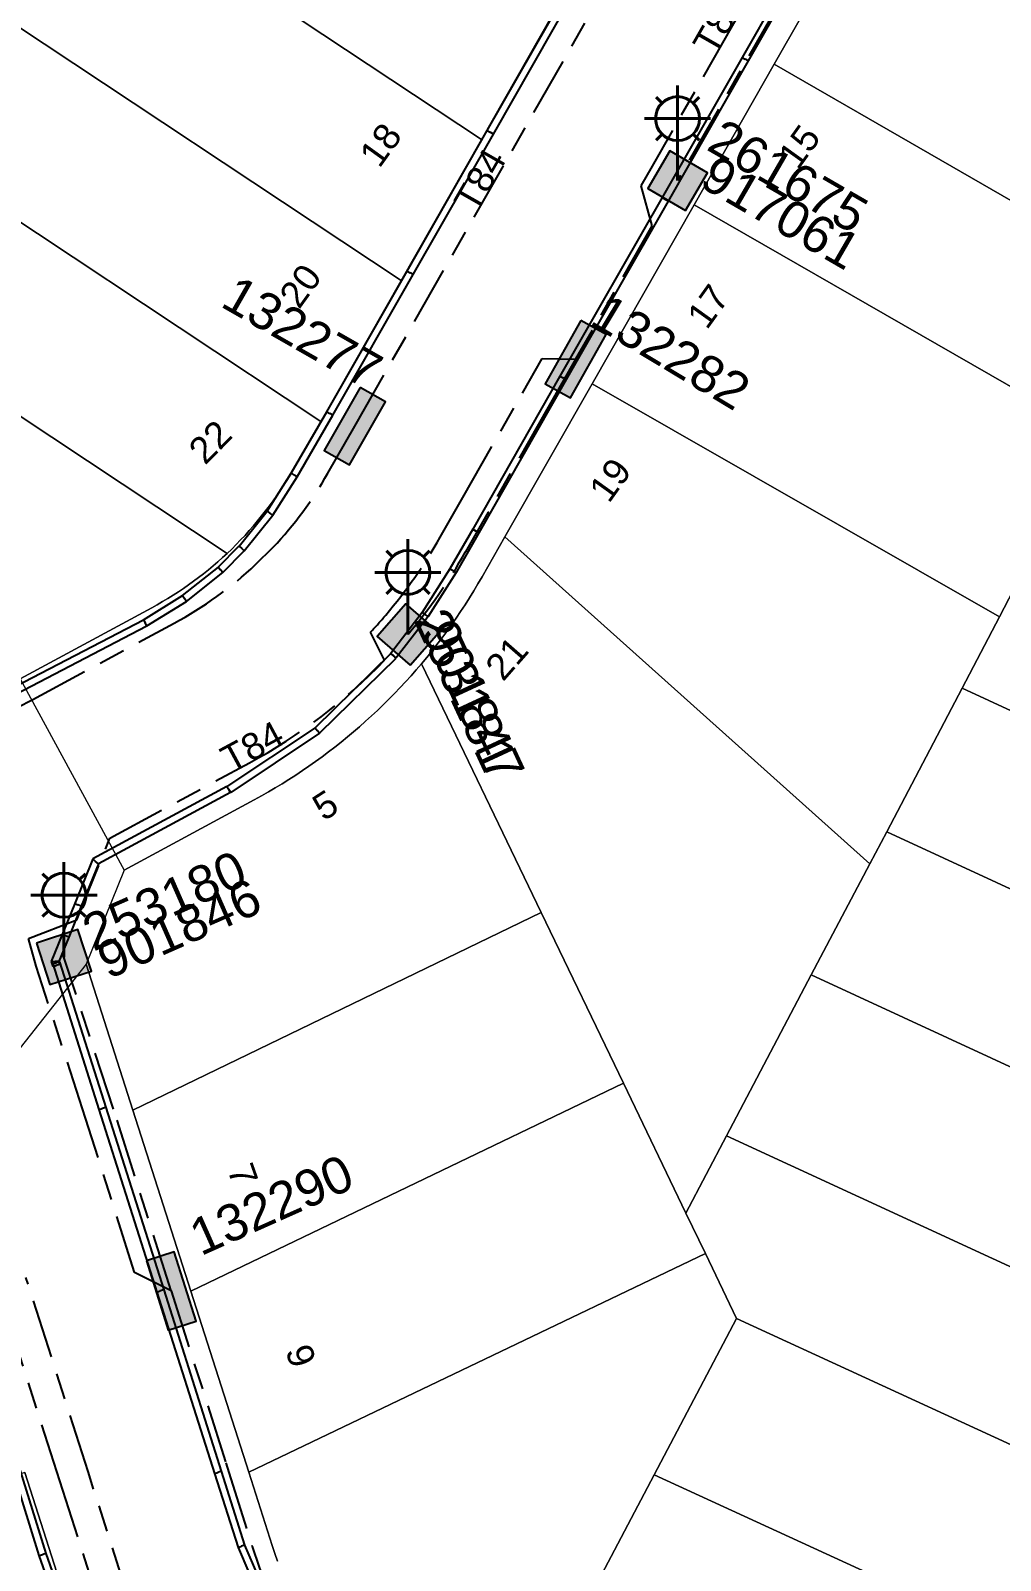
# Model space of a CAD drawing. Header units: metres. Extents: x 299140 to 300955, y 6226202 to 6227439.
# Drawn here: x 299782.6 to 299848.6, y 6226682.9 to 6226787.1 of the extents above; entities that cross this region are included whole.
import ezdxf
from ezdxf.enums import TextEntityAlignment as Align

# ---------------------------------------------------------------- set-up
doc = ezdxf.new("R2010")
doc.units = ezdxf.units.M
doc.linetypes.add('Cable Exist UG', pattern=[8.2, 4, -1.2, 1.8, -1.2])
doc.layers.get('0').update_dxf_attribs({"color": 6})
doc.layers.add('Cadastre Land Parcels_SP_EXT', color=9, linetype='Continuous', lineweight=5)
doc.layers.add('Cadastre Roads_SP_EXT', color=9, linetype='Continuous', lineweight=5)
for name, color, linetype in [('Duct_SP_EXT', 7, 'Continuous'), ('Equip_SP_SL_EXT', 7, 'Continuous'), ('Mains_LV_EXT', 7, 'Continuous'), ('Mains_LV_SL_EXT', 7, 'Continuous'), ('SupportsUG_SP_LV_EXT', 7, 'Continuous'), ('SupportsUG_SP_LV_SL_EXT', 7, 'Continuous')]:
    doc.layers.add(name, color=color, linetype=linetype)
doc.styles.add('COLUMN_LABEL', font='arial.ttf')
doc.styles.add('iecARIAL', font='arial.ttf', dxfattribs={"height": 2})
doc.styles.add('POLE_LABEL', font='arial.ttf')
doc.styles.get("Standard").update_dxf_attribs({"font": 'arial.ttf'})

# ---------------------------------------------------------------- blocks, each defined once
blk = doc.blocks.new('COLUMN_EXT')
blk.add_hatch(color=256).paths.add_polyline_path([(-1.49, 1.48), (-1.49, -1.49), (1.48, -1.49), (1.48, 1.48)])
blk.add_lwpolyline([(-1.49, -1.49), (1.48, -1.49), (1.48, 1.48), (-1.49, 1.48)], close=True)
for tag, height, style, flags, p in [('ASSET_NUM', 2.5, 'COLUMN_LABEL', 8, (2, 2)), ('STRUCTURE_PLANT_NUMBER', 0.2, 'POLE_LABEL', 9, (1.81, 0.03)), ('STREET_CODE', 0.2, 'COLUMN_LABEL', 9, (1.81, -0.2))]:
    blk.add_attdef(tag, text='', height=height, dxfattribs=dict(style=style, flags=flags)).set_placement(p, align=Align.MIDDLE_LEFT)
at = {"flags": 9}
for tag, p in [('COLUMN_TYPE', (1.81, -0.4)), ('OWNED_BY', (1.81, -0.6)), ('STATE', (1.81, -0.8)), ('USAGE', (1.81, -1)), ('STREETNAME', (1.81, -1.6)), ('SUBURB', (1.81, -1.8)), ('LEGEND', (1.81, -1.2)), ('LOCATION', (1.81, -1.4)), ('NOTES', (1.81, -2))]:
    blk.add_attdef(tag, text='', height=0.2, dxfattribs=at).set_placement(p, align=Align.MIDDLE_LEFT)
at = {"flags": 1}
blk.add_attdef('Z', (1.81, -2.35), '', height=0.2, dxfattribs=at)
blk = doc.blocks.new('PILLAR_EXT')
blk.add_hatch(color=256).paths.add_polyline_path([(-2.475, 0.99), (-2.475, -0.99), (2.475, -0.99), (2.475, 0.99)])
blk.add_lwpolyline([(-2.475, -0.99), (2.475, -0.99), (2.475, 0.99), (-2.475, 0.99)], close=True)
at = {"style": 'iecARIAL', "flags": 8}
blk.add_attdef('ASSET_NUM', (1.5, 3.5), '', height=2.5, dxfattribs=at)
for tag, p, flags in [('OWNED_BY', (0, -0.2), 9), ('STATE', (0, -0.4), 9), ('SUPPORT_TYPE', (0, -0.6), 9), ('USAGE', (0, -0.8), 9), ('LEGEND', (0, -1), 9), ('LOCATION', (0, -1.2), 9), ('STREETNAME', (0, -1.8), 9), ('SUBURB', (0, -2), 1), ('NOTES', (0, -1.4), 9), ('PARENT', (0, -1.6), 9)]:
    blk.add_attdef(tag, p, '', height=0.2, dxfattribs=dict(flags=flags))
blk = doc.blocks.new('SL_LANTERN_EXT')
at = {"lineweight": 40}
for p, q in [((0, 1.97), (0, 6.47)), ((-1.46, 5.68), (-1.06, 5.28)), ((1.46, 5.68), (1.06, 5.28)), ((-2.25, 4.22), (2.25, 4.22)), ((-1.46, 2.76), (-1.06, 3.16)), ((1.46, 2.76), (1.06, 3.16)), ((0, 0), (0, 2.72))]:
    blk.add_line(p, q, dxfattribs=at)
blk.add_circle((0, 4.22), 1.5, dxfattribs=at)
at = {"style": 'iecARIAL', "flags": 8}
blk.add_attdef('ASSET_NUM', (1.5, 1.5), '', height=2.5, dxfattribs=at)
for tag, p, height, flags in [('CONSTRUCTED_VOLTAGE', (0.98, -0.65), 0.2, 9), ('CONTROL_TYPE', (0.98, -0.85), 0.2, 9), ('LANTERN_PURPOSE', (0.98, -1.05), 0.2, 9), ('LNUMBER', (2.18, -3.25), 2.5, 8), ('OPERATING_VOLTAGE', (0.98, -1.65), 0.2, 9), ('ORIENTATION', (0.98, -1.85), 0.2, 9), ('OWNED_BY', (0.98, -2.05), 0.2, 9), ('STATE', (0.98, -2.25), 0.2, 9), ('LANTERN_TYPE', (0.98, -1.25), 0.2, 9), ('NO_PHASES', (0.98, -1.45), 0.2, 9), ('USAGE', (0.98, -2.45), 0.2, 9), ('CEXIST', (0.98, -2.65), 0.2, 9), ('CNEW', (0.98, -2.85), 0.2, 9), ('CNUMBER', (0.98, -3.05), 0.2, 9), ('CREMOVE', (0.98, -3.25), 0.2, 9), ('CREPLACE', (0.98, -3.45), 0.2, 9), ('LKINGHEIGHT', (0.98, -3.65), 0.2, 9), ('LBRACKET', (0.98, -3.85), 0.2, 9), ('LBRACKETVOCAB', (0.98, -4.05), 0.2, 9), ('LCATEGORY', (0.98, -4.25), 0.2, 9), ('LCHARGE1', (0.98, -4.45), 0.2, 9), ('LCHARGE1PERCENT', (0.98, -4.65), 0.2, 9), ('LCHARGE2', (0.98, -4.85), 0.2, 9), ('LCHARGE2PERCENT', (0.98, -5.05), 0.2, 9), ('LCHARGE3', (0.98, -5.25), 0.2, 9), ('LCHARGE3PERCENT', (0.98, -5.45), 0.2, 9), ('LEXIST', (0.98, -5.65), 0.2, 9), ('LLAMP', (0.98, -5.85), 0.2, 9), ('LLAMPVOCAB', (0.98, -6.05), 0.2, 9), ('LMAST', (0.98, -6.25), 0.2, 9), ('LMASTVOCAB', (0.98, -6.45), 0.2, 9), ('LNEW', (0.98, -6.65), 0.2, 9), ('LANTNUMBER', (0.98, -6.85), 0.2, 9), ('LOUTREACH', (0.98, -7.25), 0.2, 9), ('LOUTREACHVOCAB', (0.98, -7.45), 0.2, 9), ('LRATECODE', (0.98, -7.65), 0.2, 9), ('LREMOVE', (0.98, -7.85), 0.2, 9), ('LREPLACE', (0.98, -8.05), 0.2, 9), ('LTYPE', (0.98, -8.25), 0.2, 9), ('LTYPEVOCAB', (0.98, -8.45), 0.2, 9), ('STREETNAME', (0.98, -9.25), 0.2, 9), ('SUBURB', (0.98, -9.45), 0.2, 1), ('LEGEND', (0.98, -8.65), 0.2, 9), ('LOCATION', (0.98, -8.85), 0.2, 9), ('NOTES', (0.98, -9.05), 0.2, 9)]:
    blk.add_attdef(tag, p, '', height=height, dxfattribs=dict(flags=flags))

msp = doc.modelspace()

# ---------------------------------------------------------------- linework, layer by layer
at = {"layer": 'Cadastre Land Parcels_SP_EXT', "linetype": 'Continuous'}
for points in [[(299819.73, 6226791), (299792.73, 6226808.69), (299785.49, 6226798.07), (299813.27, 6226779.66), (299819.73, 6226791)], [(299813.27, 6226779.66), (299785.49, 6226798.07), (299779.44, 6226788.86), (299807.8, 6226770.06), (299813.27, 6226779.66)], [(299861.25, 6226771.56), (299865.16, 6226779.05), (299838.67, 6226794.38), (299833.21, 6226784.8), (299860.08, 6226769.31), (299861.25, 6226771.56)], [(299807.8, 6226770.06), (299779.44, 6226788.86), (299773.39, 6226779.65), (299802.33, 6226760.46), (299807.8, 6226770.06)], [(299856.17, 6226761.8), (299860.08, 6226769.31), (299833.21, 6226784.8), (299827.76, 6226775.22), (299855, 6226759.57), (299856.17, 6226761.8)], [(299796.27, 6226751.77), (299796.58, 6226752.08), (299796.88, 6226752.39), (299797.18, 6226752.7), (299797.47, 6226753.03), (299797.75, 6226753.35), (299798.03, 6226753.68), (299798.31, 6226754.02), (299798.58, 6226754.36), (299798.84, 6226754.71), (299799.1, 6226755.06), (299799.35, 6226755.41), (299799.59, 6226755.77), (299799.83, 6226756.13), (299800.06, 6226756.5), (299800.29, 6226756.87), (299800.5, 6226757.25), (299802.33, 6226760.46), (299773.39, 6226779.65), (299767.35, 6226770.44), (299795.96, 6226751.47), (299796.27, 6226751.77)], [(299851.08, 6226752.05), (299855, 6226759.57), (299827.76, 6226775.22), (299820.81, 6226763.03), (299848.54, 6226747.16), (299851.08, 6226752.05)], [(299840.87, 6226732.52), (299846, 6226742.29), (299848.54, 6226747.16), (299820.81, 6226763.03), (299814.86, 6226752.59), (299839.71, 6226730.33), (299840.87, 6226732.52)], [(299829.97, 6226711.8), (299835.73, 6226722.76), (299839.71, 6226730.33), (299814.86, 6226752.59), (299813.32, 6226749.88), (299813.04, 6226749.4), (299812.76, 6226748.92), (299812.46, 6226748.45), (299812.17, 6226747.98), (299811.86, 6226747.51), (299811.55, 6226747.05), (299811.23, 6226746.6), (299810.91, 6226746.15), (299810.58, 6226745.7), (299810.24, 6226745.26), (299809.9, 6226744.82), (299809.55, 6226744.39), (299809.19, 6226743.96), (299817.35, 6226727.02), (299822.94, 6226715.4), (299827.2, 6226706.54), (299829.97, 6226711.8)], [(299878.82, 6226736.8), (299879.74, 6226738.84), (299851.08, 6226752.05), (299848.54, 6226747.16), (299846, 6226742.29), (299875.36, 6226728.72), (299878.82, 6226736.8)], [(299817.35, 6226727.02), (299809.19, 6226743.96), (299808.84, 6226743.55), (299808.48, 6226743.13), (299808.11, 6226742.73), (299807.74, 6226742.33), (299807.36, 6226741.93), (299806.98, 6226741.54), (299806.59, 6226741.16), (299806.2, 6226740.78), (299805.79, 6226740.4), (299805.39, 6226740.04), (299804.98, 6226739.67), (299804.57, 6226739.32), (299804.15, 6226738.97), (299803.72, 6226738.62), (299803.3, 6226738.28), (299802.86, 6226737.95), (299802.42, 6226737.62), (299801.98, 6226737.3), (299801.53, 6226736.98), (299801.08, 6226736.68), (299800.63, 6226736.37), (299800.17, 6226736.08), (299799.71, 6226735.79), (299799.24, 6226735.51), (299798.77, 6226735.23), (299798.29, 6226734.96), (299797.81, 6226734.7), (299788.95, 6226729.9), (299786.36, 6226723.49), (299789.54, 6226713.56), (299817.35, 6226727.02)], [(299875.36, 6226728.72), (299846, 6226742.29), (299840.87, 6226732.52), (299871.03, 6226718.58), (299875.36, 6226728.72)], [(299869.85, 6226715.82), (299871.03, 6226718.58), (299840.87, 6226732.52), (299839.71, 6226730.33), (299835.73, 6226722.76), (299866.56, 6226708.52), (299869.85, 6226715.82)], [(299822.94, 6226715.4), (299817.35, 6226727.02), (299789.54, 6226713.56), (299793.48, 6226701.23), (299822.94, 6226715.4)], [(299866.56, 6226708.52), (299835.73, 6226722.76), (299829.97, 6226711.8), (299861.5, 6226697.26), (299866.56, 6226708.52)], [(299828.52, 6226703.79), (299827.2, 6226706.54), (299822.94, 6226715.4), (299793.48, 6226701.23), (299797.43, 6226688.91), (299828.52, 6226703.79)], [(299858.57, 6226690.75), (299861.5, 6226697.26), (299829.97, 6226711.8), (299827.2, 6226706.54), (299828.52, 6226703.79), (299830.65, 6226699.37), (299856.99, 6226687.24), (299858.57, 6226690.75)], [(299856.99, 6226687.24), (299830.65, 6226699.37), (299825.04, 6226688.71), (299852.06, 6226676.3), (299856.99, 6226687.24)], [(299785.54, 6226678.45), (299785.38, 6226678.9), (299785.23, 6226679.34), (299785.09, 6226679.8), (299782.18, 6226688.87), (299753.19, 6226679.5), (299757.11, 6226669.28), (299785.54, 6226678.45)], [(299848.23, 6226667.78), (299849.86, 6226671.31), (299851.09, 6226674.1), (299851.42, 6226674.87), (299852.06, 6226676.3), (299825.04, 6226688.71), (299818.98, 6226677.21), (299846.52, 6226664.29), (299848.23, 6226667.78)]]:
    msp.add_lwpolyline(points, close=True, dxfattribs=at)
for points in [[(299781.87, 6226742.93), (299790.83, 6226747.77), (299790.83, 6226747.77), (299791.2, 6226747.98), (299791.56, 6226748.19), (299791.92, 6226748.4), (299792.28, 6226748.63), (299792.64, 6226748.86), (299792.99, 6226749.09), (299793.34, 6226749.33), (299793.68, 6226749.58), (299794.02, 6226749.83), (299794.35, 6226750.09), (299794.68, 6226750.36), (299795.01, 6226750.63), (299795.33, 6226750.9), (299795.64, 6226751.19), (299795.96, 6226751.47), (299767.35, 6226770.44)], [(299818.98, 6226677.21), (299825.04, 6226688.71), (299830.65, 6226699.37), (299828.52, 6226703.79), (299797.43, 6226688.91), (299799.03, 6226683.91), (299799.2, 6226683.37), (299799.39, 6226682.84)]]:
    msp.add_lwpolyline(points, dxfattribs=at)
at = {"layer": 'Cadastre Roads_SP_EXT', "linetype": 'Continuous'}
for points in [[(299819.73, 6226791), (299813.27, 6226779.66), (299807.8, 6226770.06), (299802.33, 6226760.46), (299800.5, 6226757.25), (299800.29, 6226756.87), (299800.06, 6226756.5), (299799.83, 6226756.13), (299799.59, 6226755.77), (299799.35, 6226755.41), (299799.1, 6226755.06), (299798.84, 6226754.71), (299798.58, 6226754.36), (299798.31, 6226754.02), (299798.03, 6226753.68), (299797.75, 6226753.35), (299797.47, 6226753.03), (299797.18, 6226752.7), (299796.88, 6226752.39), (299796.58, 6226752.08), (299796.27, 6226751.77), (299795.96, 6226751.47), (299795.64, 6226751.19), (299795.33, 6226750.9), (299795.01, 6226750.63), (299794.68, 6226750.36), (299794.35, 6226750.09), (299794.02, 6226749.83), (299793.68, 6226749.58), (299793.34, 6226749.33), (299792.99, 6226749.09), (299792.64, 6226748.86), (299792.28, 6226748.63), (299791.92, 6226748.4), (299791.56, 6226748.19), (299791.2, 6226747.98), (299790.83, 6226747.77), (299781.87, 6226742.93), (299788.95, 6226729.9), (299797.81, 6226734.7), (299797.81, 6226734.7), (299798.29, 6226734.96), (299798.77, 6226735.23), (299799.24, 6226735.51), (299799.71, 6226735.79), (299800.17, 6226736.08), (299800.63, 6226736.37), (299801.08, 6226736.68), (299801.53, 6226736.98), (299801.98, 6226737.3), (299802.42, 6226737.62), (299802.86, 6226737.95), (299803.3, 6226738.28), (299803.72, 6226738.62), (299804.15, 6226738.97), (299804.57, 6226739.32), (299804.98, 6226739.67), (299805.39, 6226740.04), (299805.79, 6226740.4), (299806.2, 6226740.78), (299806.59, 6226741.16), (299806.98, 6226741.54), (299807.36, 6226741.93), (299807.74, 6226742.33), (299808.11, 6226742.73), (299808.48, 6226743.13), (299808.84, 6226743.55), (299809.19, 6226743.96), (299809.55, 6226744.39), (299809.9, 6226744.82), (299810.24, 6226745.26), (299810.58, 6226745.7), (299810.91, 6226746.15), (299811.23, 6226746.6), (299811.55, 6226747.05), (299811.86, 6226747.51), (299812.17, 6226747.98), (299812.46, 6226748.45), (299812.76, 6226748.92), (299813.04, 6226749.4), (299813.32, 6226749.88), (299814.86, 6226752.59), (299820.81, 6226763.03), (299827.76, 6226775.22), (299833.21, 6226784.8), (299838.67, 6226794.38)], [(299799.39, 6226682.84), (299799.2, 6226683.37), (299799.03, 6226683.91), (299797.43, 6226688.91), (299793.48, 6226701.23), (299789.54, 6226713.56), (299786.36, 6226723.49), (299775.5, 6226709.74)], [(299782.18, 6226688.87), (299785.09, 6226679.8)]]:
    msp.add_lwpolyline(points, dxfattribs=at)
at = {"layer": 'Duct_SP_EXT'}
for p, q in [((299836.47, 6226794.81), (299831.02, 6226785.25)), ((299836.89, 6226794.57), (299831.44, 6226785.02)), ((299813.67, 6226780.27), (299820.13, 6226791.58)), ((299814.09, 6226780.03), (299820.55, 6226791.34)), ((299831.02, 6226785.25), (299825.57, 6226775.7)), ((299831.44, 6226785.02), (299825.98, 6226775.46)), ((299831.02, 6226785.25), (299831.23, 6226785.13)), ((299831.44, 6226785.02), (299831.23, 6226785.13)), ((299808.21, 6226770.69), (299813.67, 6226780.27)), ((299813.67, 6226780.27), (299813.88, 6226780.15)), ((299814.09, 6226780.03), (299813.88, 6226780.15)), ((299808.63, 6226770.46), (299814.09, 6226780.03)), ((299825.57, 6226775.7), (299818.62, 6226763.54)), ((299825.98, 6226775.46), (299819.04, 6226763.31)), ((299825.57, 6226775.7), (299825.77, 6226775.58)), ((299825.57, 6226775.7), (299825.77, 6226775.58)), ((299825.98, 6226775.46), (299825.77, 6226775.58)), ((299825.98, 6226775.46), (299825.77, 6226775.58)), ((299802.74, 6226761.12), (299808.21, 6226770.69)), ((299803.16, 6226760.88), (299808.63, 6226770.46)), ((299808.21, 6226770.69), (299808.21, 6226770.69)), ((299808.21, 6226770.69), (299808.42, 6226770.58)), ((299808.21, 6226770.69), (299808.42, 6226770.58)), ((299808.63, 6226770.46), (299808.42, 6226770.58)), ((299808.63, 6226770.46), (299808.42, 6226770.58)), ((299808.63, 6226770.46), (299808.63, 6226770.46)), ((299818.62, 6226763.54), (299812.68, 6226753.12)), ((299818.62, 6226763.54), (299818.83, 6226763.42)), ((299818.62, 6226763.54), (299818.83, 6226763.42)), ((299819.04, 6226763.31), (299818.83, 6226763.42)), ((299819.04, 6226763.31), (299818.83, 6226763.42)), ((299819.04, 6226763.31), (299813.09, 6226752.88)), ((299800.32, 6226756.93), (299802.75, 6226761.12)), ((299800.73, 6226756.68), (299803.16, 6226760.88)), ((299802.74, 6226761.12), (299802.95, 6226761)), ((299802.75, 6226761.12), (299802.95, 6226761)), ((299803.16, 6226760.88), (299802.95, 6226761)), ((299803.16, 6226760.88), (299802.95, 6226761)), ((299798.68, 6226754.35), (299800.32, 6226756.93)), ((299799.07, 6226754.07), (299800.72, 6226756.68)), ((299800.32, 6226756.93), (299800.32, 6226756.93)), ((299800.32, 6226756.93), (299800.52, 6226756.81)), ((299800.32, 6226756.93), (299800.52, 6226756.81)), ((299800.72, 6226756.68), (299800.52, 6226756.81)), ((299800.73, 6226756.68), (299800.52, 6226756.81)), ((299800.72, 6226756.68), (299800.73, 6226756.68)), ((299796.77, 6226751.97), (299798.68, 6226754.35)), ((299797.13, 6226751.65), (299799.07, 6226754.07)), ((299798.68, 6226754.35), (299798.87, 6226754.21)), ((299799.07, 6226754.07), (299798.87, 6226754.21)), ((299812.68, 6226753.12), (299811.13, 6226750.42)), ((299812.68, 6226753.12), (299812.88, 6226753)), ((299813.09, 6226752.88), (299812.88, 6226753)), ((299795.35, 6226750.53), (299796.78, 6226751.98)), ((299796.78, 6226751.98), (299796.77, 6226751.97)), ((299796.77, 6226751.97), (299796.95, 6226751.81)), ((299796.78, 6226751.98), (299796.95, 6226751.81)), ((299813.09, 6226752.88), (299811.55, 6226750.18)), ((299795.67, 6226750.17), (299797.12, 6226751.64)), ((299797.12, 6226751.64), (299796.95, 6226751.81)), ((299797.13, 6226751.65), (299796.95, 6226751.81)), ((299797.12, 6226751.64), (299797.13, 6226751.65)), ((299792.91, 6226748.6), (299795.37, 6226750.54)), ((299793.19, 6226748.2), (299795.66, 6226750.16)), ((299795.37, 6226750.54), (299795.35, 6226750.53)), ((299795.35, 6226750.53), (299795.51, 6226750.35)), ((299795.37, 6226750.54), (299795.51, 6226750.35)), ((299795.66, 6226750.16), (299795.51, 6226750.35)), ((299795.67, 6226750.17), (299795.51, 6226750.35)), ((299795.66, 6226750.16), (299795.67, 6226750.17)), ((299811.13, 6226750.42), (299809.25, 6226747.44)), ((299811.55, 6226750.18), (299809.64, 6226747.17)), ((299811.13, 6226750.42), (299811.13, 6226750.42)), ((299811.13, 6226750.42), (299811.34, 6226750.3)), ((299811.13, 6226750.42), (299811.34, 6226750.3)), ((299811.55, 6226750.18), (299811.34, 6226750.3)), ((299811.55, 6226750.18), (299811.34, 6226750.3)), ((299811.55, 6226750.18), (299811.55, 6226750.18)), ((299790.26, 6226746.95), (299792.91, 6226748.6)), ((299790.5, 6226746.53), (299793.19, 6226748.2)), ((299792.91, 6226748.6), (299793.05, 6226748.4)), ((299793.19, 6226748.2), (299793.05, 6226748.4)), ((299780.96, 6226742.12), (299790.27, 6226746.95)), ((299790.27, 6226746.95), (299790.26, 6226746.95)), ((299790.26, 6226746.95), (299790.38, 6226746.74)), ((299790.27, 6226746.95), (299790.38, 6226746.74)), ((299809.25, 6226747.44), (299807.09, 6226744.64)), ((299809.64, 6226747.17), (299807.47, 6226744.35)), ((299809.25, 6226747.44), (299809.44, 6226747.3)), ((299809.64, 6226747.17), (299809.44, 6226747.3)), ((299781.04, 6226741.62), (299790.49, 6226746.53)), ((299790.49, 6226746.53), (299790.38, 6226746.74)), ((299790.5, 6226746.53), (299790.38, 6226746.74)), ((299790.49, 6226746.53), (299790.5, 6226746.53)), ((299807.11, 6226744.66), (299801.95, 6226739.6)), ((299807.45, 6226744.32), (299802.25, 6226739.23)), ((299807.09, 6226744.64), (299807.28, 6226744.49)), ((299807.11, 6226744.66), (299807.28, 6226744.49)), ((299807.45, 6226744.32), (299807.28, 6226744.49)), ((299807.47, 6226744.35), (299807.28, 6226744.49)), ((299801.95, 6226739.6), (299795.94, 6226735.59)), ((299801.95, 6226739.6), (299802.1, 6226739.42)), ((299802.25, 6226739.23), (299796.2, 6226735.19)), ((299802.25, 6226739.23), (299802.1, 6226739.42)), ((299795.94, 6226735.6), (299786.81, 6226730.67)), ((299795.94, 6226735.59), (299795.94, 6226735.6)), ((299795.94, 6226735.6), (299796.07, 6226735.39)), ((299795.94, 6226735.59), (299796.07, 6226735.39)), ((299796.2, 6226735.19), (299796.07, 6226735.39)), ((299796.19, 6226735.19), (299796.07, 6226735.39)), ((299796.19, 6226735.19), (299787.19, 6226730.33)), ((299796.2, 6226735.19), (299796.19, 6226735.19)), ((299786.81, 6226730.67), (299785.58, 6226727.63)), ((299787.19, 6226730.33), (299786.02, 6226727.45)), ((299786.81, 6226730.67), (299787, 6226730.5)), ((299787.19, 6226730.33), (299787, 6226730.5)), ((299785.58, 6226727.63), (299784.72, 6226725.52)), ((299786.02, 6226727.45), (299785.17, 6226725.34)), ((299785.58, 6226727.63), (299785.8, 6226727.54)), ((299786.02, 6226727.45), (299785.8, 6226727.54)), ((299784.72, 6226725.52), (299783.98, 6226723.69)), ((299785.17, 6226725.34), (299784.49, 6226723.67)), ((299784.72, 6226725.52), (299784.72, 6226725.52)), ((299784.72, 6226725.52), (299784.95, 6226725.43)), ((299784.72, 6226725.52), (299784.95, 6226725.43)), ((299785.17, 6226725.34), (299784.95, 6226725.43)), ((299785.17, 6226725.34), (299784.95, 6226725.43)), ((299785.17, 6226725.34), (299785.17, 6226725.34)), ((299783.98, 6226723.69), (299784.09, 6226723.34)), ((299783.98, 6226723.69), (299784.24, 6226723.68)), ((299784.09, 6226723.51), (299784.31, 6226723.58)), ((299784.09, 6226723.51), (299787.23, 6226713.6)), ((299784.09, 6226723.34), (299784.32, 6226723.41)), ((299784.49, 6226723.67), (299784.24, 6226723.68)), ((299784.54, 6226723.65), (299784.31, 6226723.58)), ((299784.55, 6226723.48), (299784.32, 6226723.41)), ((299784.49, 6226723.67), (299784.55, 6226723.48)), ((299784.54, 6226723.65), (299787.69, 6226713.74)), ((299787.23, 6226713.6), (299787.46, 6226713.67)), ((299787.23, 6226713.6), (299791.18, 6226701.17)), ((299787.69, 6226713.74), (299787.46, 6226713.67)), ((299787.69, 6226713.74), (299791.64, 6226701.31)), ((299791.18, 6226701.17), (299791.41, 6226701.24)), ((299791.18, 6226701.17), (299791.41, 6226701.24)), ((299791.18, 6226701.17), (299795.1, 6226688.82)), ((299791.64, 6226701.31), (299791.41, 6226701.24)), ((299791.64, 6226701.31), (299791.41, 6226701.24)), ((299791.64, 6226701.31), (299795.56, 6226688.96)), ((299783.17, 6226683.22), (299778.2, 6226699.21)), ((299783.63, 6226683.37), (299778.66, 6226699.35)), ((299795.1, 6226688.82), (299795.33, 6226688.89)), ((299795.1, 6226688.82), (299795.33, 6226688.89)), ((299795.1, 6226688.82), (299795.1, 6226688.82)), ((299795.1, 6226688.82), (299796.7, 6226683.78)), ((299795.56, 6226688.96), (299795.33, 6226688.89)), ((299795.56, 6226688.96), (299795.33, 6226688.89)), ((299795.56, 6226688.96), (299795.56, 6226688.96)), ((299795.56, 6226688.96), (299797.15, 6226683.93)), ((299783.17, 6226683.22), (299783.4, 6226683.29)), ((299784.89, 6226678.35), (299783.17, 6226683.22)), ((299783.63, 6226683.37), (299783.4, 6226683.29)), ((299785.33, 6226678.53), (299783.63, 6226683.37)), ((299796.7, 6226683.78), (299796.93, 6226683.86)), ((299796.7, 6226683.77), (299796.93, 6226683.86)), ((299796.7, 6226683.78), (299796.7, 6226683.77)), ((299796.7, 6226683.77), (299800.5, 6226674.91)), ((299797.15, 6226683.94), (299796.93, 6226683.86)), ((299797.15, 6226683.93), (299796.93, 6226683.86)), ((299797.15, 6226683.93), (299797.15, 6226683.94)), ((299797.15, 6226683.94), (299800.92, 6226675.15))]:
    msp.add_line(p, q, dxfattribs=at)
at = {"layer": 'Mains_LV_EXT', "linetype": 'Cable Exist UG'}
for points in [[(299837.54, 6226795.96), (299834.91, 6226795.39), (299834.91, 6226795.39), (299830.35, 6226787.4), (299824.9, 6226777.85), (299824.13, 6226776.51), (299824.88, 6226773.78), (299824.88, 6226773.78), (299819.69, 6226764.7)], [(299804.65, 6226760.14), (299822.04, 6226790.59)], [(299789.36, 6226679.93), (299786.49, 6226688.94), (299782.26, 6226702.17)], [(299780.82, 6226699.93), (299784.55, 6226688.31), (299784.55, 6226688.31), (299787.47, 6226679.2), (299792.03, 6226669.28)]]:
    msp.add_lwpolyline(points, dxfattribs=at)
for points in [[(299792.15, 6226701.24), (299789.65, 6226702.51), (299789.65, 6226702.51), (299786.32, 6226713.02), (299782.95, 6226723.36), (299782.43, 6226725.25), (299785.73, 6226726.51), (299785.73, 6226726.51), (299787.97, 6226732.08), (299797.48, 6226737.21), (299797.48, 6226737.21, 0.07775), (299806.68, 6226744.2), (299806.68, 6226744.2), (299805.73, 6226746.11), (299805.73, 6226746.11, 0.010926), (299806.76, 6226747.27), (299806.76, 6226747.27, 0.04576), (299810.46, 6226752.57), (299810.46, 6226752.57), (299812.01, 6226755.27), (299817.41, 6226764.75), (299819.69, 6226764.7)], [(299780.59, 6226740.44), (299782.73, 6226741.53), (299792.35, 6226746.71), (299792.35, 6226746.71, 0.064577), (299797.9, 6226750.71), (299797.9, 6226750.71), (299799.09, 6226751.89), (299799.09, 6226751.89, 0.059132), (299802.82, 6226756.93), (299802.82, 6226756.93), (299804.65, 6226760.14)], [(299792.15, 6226701.24), (299795.87, 6226689.54), (299795.87, 6226689.54), (299796.08, 6226688.88), (299797.67, 6226683.84), (299797.67, 6226683.84, 0.136951), (299810.52, 6226664.23), (299810.52, 6226664.23), (299810.53, 6226664.22), (299811.48, 6226663.41), (299811.5, 6226663.4), (299811.5, 6226663.4, 0.022613), (299814.65, 6226661.04), (299814.65, 6226661.04), (299833.2, 6226648.35), (299839.42, 6226649.66), (299839.42, 6226649.66), (299842.04, 6226647.92), (299842.04, 6226647.92, 0.019081), (299850.17, 6226662.13), (299850.17, 6226662.13), (299849.22, 6226664.61)]]:
    msp.add_lwpolyline(points, format="xyb", dxfattribs=at)
at = {"layer": 'Mains_LV_SL_EXT', "linetype": 'Cable Exist UG'}
for points in [[(299837.54, 6226795.96), (299826.63, 6226776.86)], [(299792.15, 6226701.24), (299788.22, 6226713.63), (299784.85, 6226723.98)]]:
    msp.add_lwpolyline(points, dxfattribs=at)
msp.add_lwpolyline([(299819.69, 6226764.7), (299817.82, 6226761.42), (299817.82, 6226761.42), (299813.74, 6226754.28), (299812.2, 6226751.58), (299812.2, 6226751.58, -0.04576), (299808.28, 6226745.98)], format="xyb", dxfattribs=at)

# ---------------------------------------------------------------- block references
at = {"layer": 'Equip_SP_SL_EXT'}
ref = msp.add_blockref('SL_LANTERN_EXT', (299826.63, 6226776.86), dxfattribs=at)
ref.add_attrib('ASSET_NUM', '261675', dxfattribs={"layer": '0', "height": 2.5, "rotation": 329.93, "style": 'iecARIAL'}).set_placement((299828.13, 6226778.36), align=Align.BOTTOM_LEFT)
ref = msp.add_blockref('SL_LANTERN_EXT', (299808.27, 6226745.96), dxfattribs=at)
ref.add_attrib('ASSET_NUM', '253181', dxfattribs={"layer": '0', "height": 2.5, "rotation": 294.8592, "style": 'iecARIAL'}).set_placement((299809.77, 6226747.46), align=Align.MIDDLE_LEFT)
ref = msp.add_blockref('SL_LANTERN_EXT', (299784.85, 6226723.98), dxfattribs=at)
ref.add_attrib('ASSET_NUM', '253180', dxfattribs={"layer": '0', "height": 2.5, "rotation": 23.775, "style": 'iecARIAL'}).set_placement((299786.35, 6226725.48), align=Align.MIDDLE_LEFT)
at = {"layer": 'SupportsUG_SP_LV_EXT'}
ref = msp.add_blockref('PILLAR_EXT', (299804.65, 6226760.14), dxfattribs=dict(at, rotation=240.2608137140104))
ref.add_attrib('ASSET_NUM', '132277', dxfattribs={"layer": '0', "height": 2.5, "rotation": 330.2608, "style": 'iecARIAL'}).set_placement((299806.15, 6226763.64), align=Align.MIDDLE_RIGHT)
ref = msp.add_blockref('PILLAR_EXT', (299819.69, 6226764.7), dxfattribs=dict(at, rotation=240.7178712710922))
ref.add_attrib('ASSET_NUM', '132282', dxfattribs={"layer": '0', "height": 2.5, "rotation": 328.9743, "style": 'iecARIAL'}).set_placement((299821.19, 6226768.2), align=Align.MIDDLE_LEFT)
ref = msp.add_blockref('PILLAR_EXT', (299792.15, 6226701.24), dxfattribs=dict(at, rotation=287.5995552103194))
ref.add_attrib('ASSET_NUM', '132290', dxfattribs={"layer": '0', "height": 2.5, "rotation": 24.0432, "style": 'iecARIAL'}).set_placement((299793.65, 6226704.74), align=Align.MIDDLE_LEFT)
at = {"layer": 'SupportsUG_SP_LV_SL_EXT'}
ref = msp.add_blockref('COLUMN_EXT', (299826.63, 6226776.86), dxfattribs=dict(at, rotation=59.92999316822934))
ref.add_attrib('ASSET_NUM', '917061', dxfattribs={"layer": '0', "height": 2.5, "rotation": 329.93, "style": 'COLUMN_LABEL'}).set_placement((299828.63, 6226777.61), align=Align.MIDDLE_LEFT)
ref = msp.add_blockref('COLUMN_EXT', (299808.27, 6226745.96), dxfattribs=dict(at, rotation=48.89792575111328))
ref.add_attrib('ASSET_NUM', '901847', dxfattribs={"layer": '0', "height": 2.5, "rotation": 294.8592, "style": 'COLUMN_LABEL'}).set_placement((299810.27, 6226746.71), align=Align.MIDDLE_LEFT)
ref = msp.add_blockref('COLUMN_EXT', (299784.85, 6226723.98), dxfattribs=dict(at, rotation=288.0263682603968))
ref.add_attrib('ASSET_NUM', '901846', dxfattribs={"layer": '0', "height": 2.5, "rotation": 23.775, "style": 'COLUMN_LABEL'}).set_placement((299786.85, 6226724.73), align=Align.TOP_LEFT)

# ---------------------------------------------------------------- texts
at = {"layer": 'Cadastre Land Parcels_SP_EXT'}
for s, rotation, p in [('18', 54.291, (299806.32, 6226777.64)), ('15', 54.2941, (299834.82, 6226777.52)), ('20', 54.2876, (299800.86, 6226768.04)), ('17', 54.2899, (299828.62, 6226766.64)), ('22', 45.3421, (299794.46, 6226757.44)), ('19', 54.2904, (299821.95, 6226754.82)), ('21', 48.7871, (299814.75, 6226742.69)), ('5', 32.9234, (299802.54, 6226733.2)), ('7', 289.6358, (299795.95, 6226709.52)), ('9', 289.6413, (299799.9, 6226697.18))]:
    msp.add_text(s, height=1.8, rotation=rotation, dxfattribs=at).set_placement(p)
at = {"layer": 'Mains_LV_EXT'}
for rotation, p in [(60.279, (299829.15, 6226785.3)), (60.2767, (299812.89, 6226774.57)), (28.3361, (299796.18, 6226736.51))]:
    msp.add_text('T84', height=1.8, rotation=rotation, dxfattribs=at).set_placement(p)

doc.saveas('drawing.dxf')
